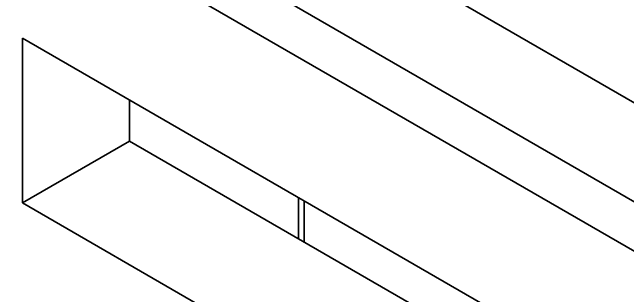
# Model space of a CAD drawing. Header units: millimetres. Extents: x -105 to 105, y -148 to 148.
# Drawn here: x 49.78 to 55.88, y -18.89 to -16.08 of the extents above; entities that cross this region are included whole.
import ezdxf

# ---------------------------------------------------------------- set-up
doc = ezdxf.new("R2010")
doc.units = ezdxf.units.MM
doc.layers.add('粗实线层', color=7, linetype='Continuous', lineweight=35)

msp = doc.modelspace()

# ---------------------------------------------------------------- linework, layer by layer
at = {"layer": '粗实线层', "color": 7, "lineweight": 35, "ltscale": 0.415}
for p, q in [((60.6263, -19.6834), (50.444, -13.8047)), ((60.1313, -20.3775), (49.2419, -14.0904)), ((59.9192, -20.7449), (49.0298, -14.4579)), ((49.8783, -17.9688), (49.8783, -16.3358)), ((49.8783, -16.3358), (59.0707, -21.643)), ((50.939, -17.3564), (50.939, -16.9482)), ((49.8783, -17.9688), (50.939, -17.3564)), ((59.0707, -22.0513), (50.939, -17.3564)), ((52.6128, -18.3228), (52.6128, -17.9146)), ((59.0707, -23.276), (49.8783, -17.9688)), ((52.6714, -18.3566), (52.6714, -17.9484))]:
    msp.add_line(p, q, dxfattribs=at)

doc.saveas('drawing.dxf')
